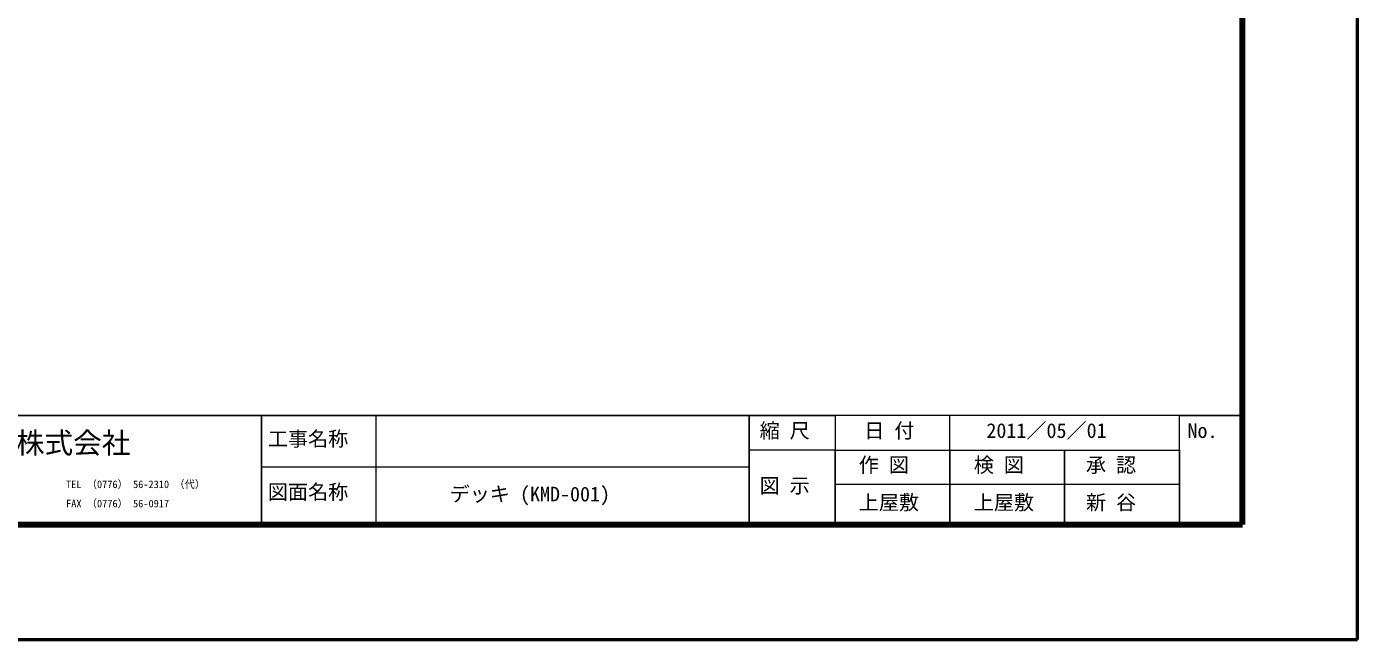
# Model space of a CAD drawing. Units: millimetres at full size, sheet at 1:200; details may follow other scales. Extents: x 0 to 84000, y 0 to 59400.
# Drawn here: x 37600 to 84000, y 0 to 21364 of the extents above; entities that cross this region are included whole.
import ezdxf
from ezdxf.enums import TextEntityAlignment as Align

# ---------------------------------------------------------------- set-up
doc = ezdxf.new("R2010")
doc.units = ezdxf.units.MM
doc.header["$LTSCALE"] = 200
for name, color, linetype, lineweight in [('D-TTL', 2, 'Continuous', 140), ('D-TTL-FRAM', 2, 'Continuous', 13), ('D-TTL-LINE', 7, 'Continuous', 13), ('D-TTL-TXT', 7, 'Continuous', 13)]:
    doc.layers.add(name, color=color, linetype=linetype, lineweight=lineweight)
doc.styles.add('ＭＳ ゴシック', font='')
doc.styles.get('ＭＳ ゴシック').set_extended_font_data('MS Gothic')

msp = doc.modelspace()

# ---------------------------------------------------------------- linework, layer by layer
at = {"layer": 'D-TTL', "lineweight": 50}
for p, q in [((84000, 0), (84000, 59400)), ((0, 0), (84000, 0))]:
    msp.add_line(p, q, dxfattribs=at)
at = {"layer": 'D-TTL'}
for p, q in [((80000, 4000), (80000, 55400)), ((4000, 4000), (80000, 4000))]:
    msp.add_line(p, q, dxfattribs=at)
at = {"layer": 'D-TTL-FRAM'}
for p, q in [((80000, 7800), (4000, 7800)), ((80000, 4000), (80000, 7800)), ((4000, 4000), (80000, 4000))]:
    msp.add_line(p, q, dxfattribs=at)
at = {"layer": 'D-TTL-LINE'}
for p, q in [((29792.2, 7800), (45792.2, 7800)), ((45792.2, 7800), (45792.2, 4000)), ((45792.2, 7800), (62792.2, 7800)), ((45792.2, 4000), (45792.2, 7800)), ((49792.2, 4000), (49792.2, 7800)), ((62792.2, 7800), (65792.2, 7800)), ((62792.2, 4000), (62792.2, 7800)), ((62792.2, 7800), (62792.2, 4000)), ((65792.2, 7800), (65792.2, 4000)), ((77792.2, 7800), (65792.2, 7800)), ((65792.2, 7800), (65792.2, 6600)), ((69792.2, 6600), (69792.2, 7800)), ((77792.2, 4000), (77792.2, 7800)), ((77792.2, 6600), (77792.2, 7800)), ((77792.2, 7800), (80000, 7800)), ((80000, 7800), (80000, 4000)), ((65792.2, 6600), (62792.2, 6600)), ((65792.2, 6600), (77792.2, 6600)), ((65792.2, 6600), (69792.2, 6600)), ((65792.2, 4000), (65792.2, 6600)), ((69792.2, 6600), (73792.2, 6600)), ((69792.2, 4000), (69792.2, 6600)), ((69792.2, 6600), (69792.2, 4000)), ((73792.2, 6600), (77792.2, 6600)), ((73792.2, 4000), (73792.2, 6600)), ((73792.2, 6600), (73792.2, 4000)), ((77792.2, 6600), (77792.2, 4000)), ((62792.2, 6000), (45792.2, 6000)), ((77792.2, 5400), (65792.2, 5400)), ((45792.2, 4000), (29792.2, 4000)), ((62792.2, 4000), (45792.2, 4000)), ((65792.2, 4000), (62792.2, 4000)), ((69792.2, 4000), (65792.2, 4000)), ((73792.2, 4000), (69792.2, 4000)), ((77792.2, 4000), (73792.2, 4000)), ((80000, 4000), (77792.2, 4000))]:
    msp.add_line(p, q, dxfattribs=at)

# ---------------------------------------------------------------- texts
at = {"layer": 'D-TTL-TXT', "style": 'ＭＳ ゴシック'}
for s, height, p in [('縮 尺', 513.2, (63157.9, 6868.7)), ('日 付', 513.2, (66806.2, 6868.7)), ('2011／05／01', 513.2, (71063.9, 6868.7)), ('No.', 513.2, (78076.4, 6868.7)), ('上屋敷工業株式会社', 733.1, (32222.6, 6263.8)), ('工事名称', 513.2, (46012.5, 6581.7)), ('作 図', 513.2, (66614.6, 5672.2)), ('検 図', 513.2, (70625.4, 5672.2)), ('承 認', 513.2, (74535.3, 5672.2)), ('TEL （0776） 56-2310 （代）', 263.9, (38976, 5195.4)), ('図 示', 513.2, (63157.9, 4948)), ('図面名称', 513.2, (46012.5, 4729.6)), ('デッキ (KMD-001)', 513.2, (52351.9, 4656.9)), ('上屋敷', 513.2, (66614.6, 4365)), ('上屋敷', 513.2, (70625.4, 4365)), ('新 谷', 513.2, (74535.3, 4365)), ('FAX （0776） 56-0917', 263.9, (38976, 4523.7))]:
    msp.add_text(s, height=height, dxfattribs=at).set_placement(p, align=Align.BOTTOM_LEFT)

doc.saveas('drawing.dxf')
